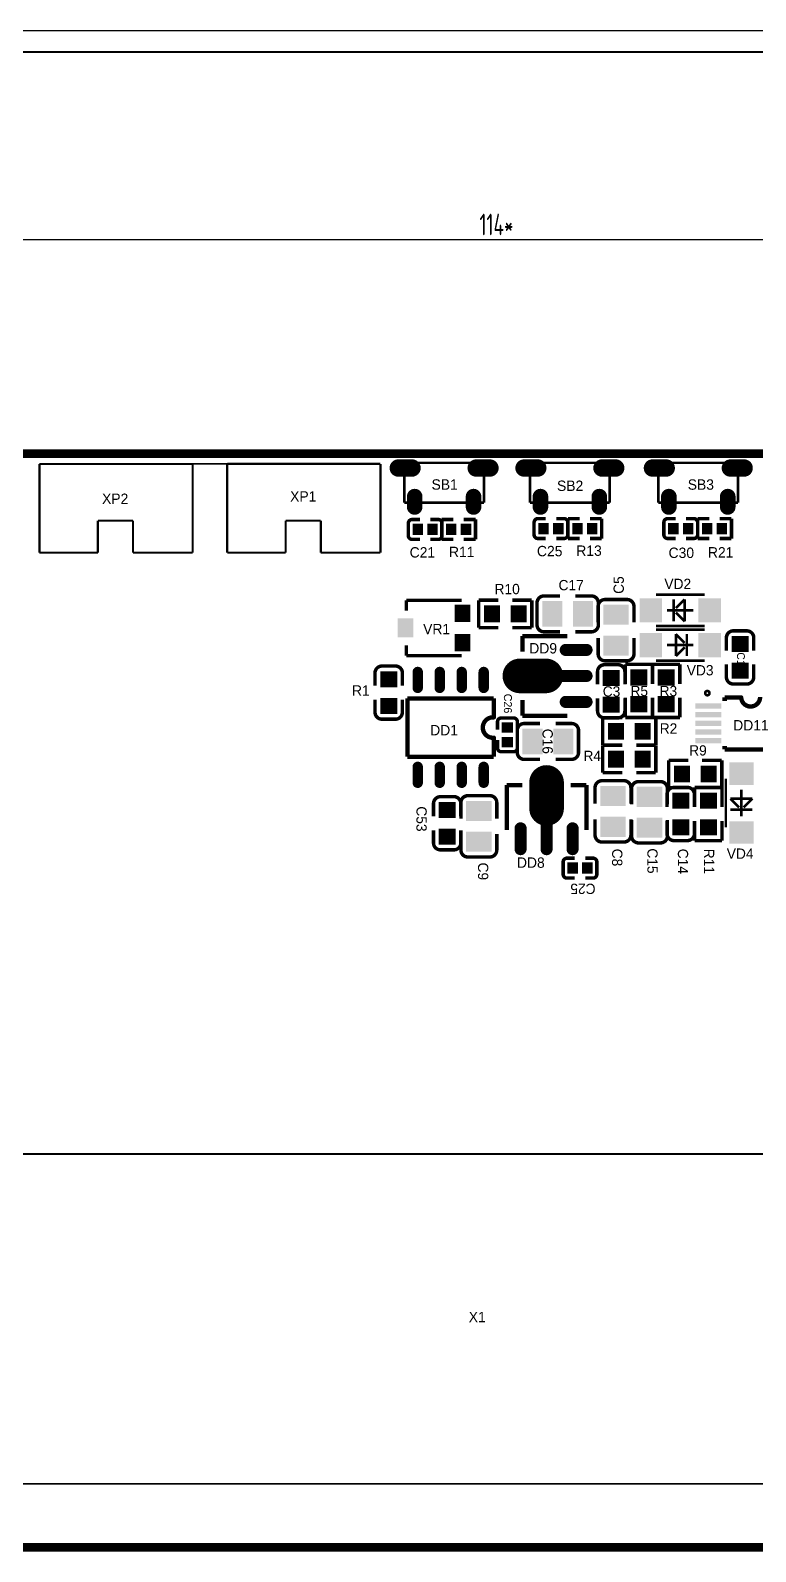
# Model space of a CAD drawing. Extents: x 882 to 2872, y 74 to 1007.
# Drawn here: x 1987.8 to 2155.3, y 316.2 to 667.6 of the extents above; entities that cross this region are included whole.
import ezdxf

# ---------------------------------------------------------------- set-up
doc = ezdxf.new("R2010")
doc.units = 0
doc.header["$MEASUREMENT"] = 0
doc.layers.get('DEFPOINTS').update_dxf_attribs({"linetype": 'CONTINUOUS'})
for name, color, linetype, lineweight in [('BOTTOMOVERLAY', 54, 'CONTINUOUS', 40), ('KeepOutLayer', 6, 'CONTINUOUS', 158), ('Основная', 7, 'CONTINUOUS', 40), ('тонкая', 7, 'CONTINUOUS', 20)]:
    doc.layers.add(name, color=color, linetype=linetype, lineweight=lineweight)
doc.layers.add('BOTTOMPASTE', color=16, linetype='CONTINUOUS')
doc.layers.add('KONTUR', color=7, linetype='CONTINUOUS')
doc.styles.add('ЕСКД', font='eskd15.shx', dxfattribs={"width": 0.8})
doc.dimstyles.new('ЕСКД', dxfattribs={"dimtxt": 3.5, "dimasz": 3, "dimexe": 2, "dimexo": 0, "dimgap": 1, "dimtad": 1, "dimtoh": 1, "dimtxsty": 'ЕСКД', "dimcen": 0, "dimazin": 2, "dimtfac": 1, "dimtmove": 0, "dimatfit": 3, "dimfxl": 1, "dimarcsym": 0})

# ---------------------------------------------------------------- blocks, each defined once
blk = doc.blocks.new('*D150')
at = {"layer": 'DEFPOINTS', "color": 0, "lineweight": 100, "transparency": 16777216}
for p in [(1859.75, 619.23), (1859.75, 564.98), (2315.93, 564.49)]:
    blk.add_point(p, dxfattribs=at)
at = {"layer": 'тонкая', "color": 0, "lineweight": -2, "transparency": 16777216}
for p, q in [((1859.75, 564.98), (1859.75, 621.23)), ((2310.93, 619.23), (1864.75, 619.23)), ((2315.93, 564.49), (2315.93, 621.23))]:
    blk.add_line(p, q, dxfattribs=at)
at = {"layer": 'тонкая', "color": 0, "lineweight": 100, "transparency": 16777216}
for points in [[(1864.75, 620.07), (1864.75, 618.4), (1859.75, 619.23)], [(2310.93, 620.07), (2310.93, 618.4), (2315.93, 619.23)]]:
    blk.add_solid(points, dxfattribs=at)
at = {"layer": 'тонкая', "color": 0, "lineweight": 9, "transparency": 16777216, "insert": (2095.47, 622.73), "char_height": 3.5, "width": 6.1333, "attachment_point": 5, "style": 'ЕСКД'}
blk.add_mtext('{\\H1.42857x;114*}', dxfattribs=at)

msp = doc.modelspace()

# ---------------------------------------------------------------- linework, layer by layer
at = {"layer": 'BOTTOMOVERLAY'}
for points, const_width in [([(1989.88614, 567.43385), (2025.28578, 567.43385)], 0.50799), ([(1989.88614, 546.93406), (1989.88614, 567.43385)], 0.50799), ([(2025.28578, 546.93406), (2025.28578, 567.43385)], 0.50799), ([(2025.28659, 567.43465), (2033.26571, 567.43465)], 0.4), ([(2033.26571, 567.43465), (2068.66536, 567.43465)], 0.50799), ([(2033.26571, 546.93486), (2033.26571, 567.43465)], 0.50799), ([(2068.66536, 546.93486), (2068.66536, 567.43465)], 0.50799), ([(2074.16771, 558.48834), (2074.16768, 567.68828)], 0.60959), ([(2092.56752, 567.68824), (2074.16768, 567.68828)], 0.60959), ([(2092.5675, 558.48834), (2092.56752, 567.68824)], 0.60959), ([(2121.62482, 567.68824), (2103.22498, 567.68828)], 0.60959), ([(2103.22502, 558.48834), (2103.22498, 567.68828)], 0.60959), ([(2121.6248, 558.48834), (2121.62482, 567.68824)], 0.60959), ([(2151.29173, 567.68824), (2132.89189, 567.68828)], 0.60959), ([(2132.89192, 558.48834), (2132.89189, 567.68828)], 0.60959), ([(2151.29171, 558.48834), (2151.29173, 567.68824)], 0.60959), ([(2092.5675, 558.48834), (2074.16771, 558.48834)], 0.60959), ([(2121.6248, 558.48834), (2103.22502, 558.48834)], 0.60959), ([(2151.29171, 558.48834), (2132.89192, 558.48834)], 0.60959), ([(2105.05619, 554.80598), (2106.85618, 554.80598)], 0.79999), ([(2109.25614, 554.80597), (2111.05613, 554.80597)], 0.79999), ([(2111.97933, 550.20601), (2111.97933, 554.80597)], 0.79999), ([(2111.97933, 554.80597), (2114.6793, 554.80597)], 0.79999), ([(2117.07927, 554.80597), (2119.77924, 554.80597)], 0.79999), ([(2119.77924, 550.20601), (2119.77924, 554.80597)], 0.79999), ([(2135.02789, 554.80598), (2136.82788, 554.80598)], 0.79999), ([(2139.22784, 554.80597), (2141.02782, 554.80597)], 0.79999), ([(2141.95103, 550.20601), (2141.95103, 554.80597)], 0.79999), ([(2141.95103, 554.80597), (2144.651, 554.80597)], 0.79999), ([(2147.05097, 554.80597), (2149.75094, 554.80597)], 0.79999), ([(2149.75094, 550.20601), (2149.75094, 554.80597)], 0.79999), ([(2003.386, 554.33398), (2011.48592, 554.33398)], 0.50799), ([(2003.386, 546.93406), (2003.386, 554.33398)], 0.50799), ([(2011.48592, 546.93406), (2011.48592, 554.33398)], 0.50799), ([(2046.76558, 554.33478), (2054.8655, 554.33478)], 0.50799), ([(2046.76558, 546.93486), (2046.76558, 554.33478)], 0.50799), ([(2054.8655, 546.93486), (2054.8655, 554.33478)], 0.50799), ([(2075.0989, 550.88284), (2075.0989, 553.72279)], 0.79999), ([(2075.99888, 554.60278), (2077.79887, 554.60278)], 0.79999), ([(2080.19883, 554.60277), (2081.99881, 554.60277)], 0.79999), ([(2082.82042, 550.00282), (2082.82042, 554.60277)], 0.79999), ([(2082.82042, 554.60277), (2085.52039, 554.60277)], 0.79999), ([(2082.8988, 550.88282), (2082.8988, 553.72277)], 0.79999), ([(2087.92036, 554.60277), (2090.62033, 554.60277)], 0.79999), ([(2090.62033, 550.00282), (2090.62033, 554.60277)], 0.79999), ([(2104.15621, 551.08604), (2104.15621, 553.92599)], 0.79999), ([(2111.95611, 551.08601), (2111.95611, 553.92597)], 0.79999), ([(2134.12791, 551.08603), (2134.12791, 553.92599)], 0.79999), ([(2141.92781, 551.08601), (2141.92781, 553.92598)], 0.79999), ([(2075.99889, 550.00284), (2077.79888, 550.00284)], 0.79999), ([(2080.19884, 550.00283), (2081.99883, 550.00283)], 0.79999), ([(2082.82042, 550.00282), (2085.52039, 550.00282)], 0.79999), ([(2087.92036, 550.00282), (2090.62033, 550.00282)], 0.79999), ([(2105.05619, 550.20603), (2106.85618, 550.20603)], 0.79999), ([(2109.25614, 550.20603), (2111.05613, 550.20603)], 0.79999), ([(2111.97933, 550.20601), (2114.6793, 550.20601)], 0.79999), ([(2117.07927, 550.20601), (2119.77924, 550.20601)], 0.79999), ([(2135.02789, 550.20603), (2136.82788, 550.20603)], 0.79999), ([(2139.22784, 550.20603), (2141.02783, 550.20603)], 0.79999), ([(2141.95103, 550.20601), (2144.651, 550.20601)], 0.79999), ([(2147.05097, 550.20601), (2149.75094, 550.20601)], 0.79999), ([(1989.88614, 546.93406), (2003.386, 546.93406)], 0.50799), ([(2011.48592, 546.93406), (2025.28578, 546.93406)], 0.50799), ([(2033.26571, 546.93486), (2046.76558, 546.93486)], 0.50799), ([(2054.8655, 546.93486), (2068.66536, 546.93486)], 0.50799), ([(2074.63111, 535.94435), (2087.43055, 535.94435)], 0.81279), ([(2074.63111, 533.54458), (2074.63111, 535.94435)], 0.81279), ([(2091.34994, 535.95577), (2095.88989, 535.95577)], 0.79999), ([(2091.34994, 529.63583), (2091.34994, 535.95577)], 0.79999), ([(2099.08986, 535.95577), (2103.62981, 535.95577)], 0.79999), ([(2103.62981, 529.63583), (2103.62981, 535.95577)], 0.79999), ([(2104.837, 530.25583), (2104.837, 535.33577)], 0.79999), ([(2106.43697, 536.93577), (2110.11693, 536.93577)], 0.79999), ([(2113.71692, 536.93577), (2117.39689, 536.93577)], 0.79999), ([(2118.95284, 530.83664), (2118.95284, 534.5166)], 0.79999), ([(2118.99686, 530.25583), (2118.99686, 535.33577)], 0.79999), ([(2120.55284, 536.11657), (2125.63278, 536.11657)], 0.79999), ([(2127.23276, 530.83663), (2127.23276, 534.51659)], 0.79999), ([(2132.32632, 537.20856), (2143.52621, 537.20856)], 0.59999), ([(2136.40228, 531.06862), (2136.40228, 536.14857)], 0.59999), ([(2136.91027, 534.11659), (2138.94225, 536.14857)], 0.59999), ([(2138.94225, 534.62458), (2138.94225, 536.14857)], 0.59999), ([(2138.94225, 531.06862), (2138.94225, 534.62458)], 0.59999), ([(2134.87829, 533.60859), (2140.97423, 533.60859)], 0.59999), ([(2138.94225, 531.06862), (2136.91027, 533.1006)], 0.59999), ([(2091.34994, 529.63583), (2095.88989, 529.63583)], 0.79999), ([(2099.08986, 529.63583), (2103.62981, 529.63583)], 0.79999), ([(2101.46747, 527.67013), (2111.86815, 527.67013)], 1.01599), ([(2101.46747, 524.07048), (2101.46747, 527.67013)], 1.01599), ([(2106.43699, 528.65585), (2110.11695, 528.65585)], 0.79999), ([(2113.71691, 528.65585), (2117.39688, 528.65585)], 0.79999), ([(2118.95284, 523.55668), (2118.95284, 527.23665)], 0.79999), ([(2127.23276, 523.5567), (2127.23276, 527.23667)], 0.79999), ([(2132.32632, 530.00862), (2143.52621, 530.00862)], 0.59999), ([(2132.32632, 529.18224), (2143.52621, 529.18224)], 0.59999), ([(2136.91027, 524.56628), (2136.91027, 528.12225)], 0.59999), ([(2138.94225, 526.09027), (2136.91027, 528.12225)], 0.59999), ([(2139.45025, 523.0423), (2139.45025, 528.12225)], 0.59999), ([(2148.58375, 524.33747), (2148.58375, 527.27744)], 0.79999), ([(2150.18374, 528.87742), (2153.3037, 528.87742)], 0.79999), ([(2154.9037, 524.33747), (2154.9037, 527.27744)], 0.79999), ([(2074.63111, 523.14491), (2074.63111, 525.54468)], 0.81279), ([(2074.63111, 523.14491), (2087.43055, 523.14491)], 0.81279), ([(2134.87829, 525.58227), (2140.97423, 525.58227)], 0.59999), ([(2136.91027, 523.0423), (2138.94225, 525.07428)], 0.59999), ([(2136.91027, 523.0423), (2136.91027, 524.56628)], 0.59999), ([(2069.00615, 520.7495), (2072.12612, 520.7495)], 0.79999), ([(2120.41524, 521.0543), (2123.5352, 521.0543)], 0.79999), ([(2120.55284, 521.95671), (2125.63278, 521.95671)], 0.79999), ([(2125.21598, 516.61596), (2125.21598, 521.15591)], 0.79999), ([(2125.21598, 521.15591), (2131.53593, 521.15591)], 0.79999), ([(2131.51512, 516.61597), (2131.51512, 521.15592)], 0.79999), ([(2131.51512, 521.15592), (2137.83507, 521.15592)], 0.79999), ([(2131.53593, 516.61596), (2131.53593, 521.15591)], 0.79999), ([(2132.32632, 521.9823), (2143.52621, 521.9823)], 0.59999), ([(2137.83507, 516.61597), (2137.83507, 521.15592)], 0.79999), ([(2148.58374, 518.19752), (2148.58374, 521.13749)], 0.79999), ([(2154.9037, 518.19753), (2154.9037, 521.1375)], 0.79999), ([(2067.40616, 516.20955), (2067.40616, 519.14952)], 0.79999), ([(2073.72611, 516.20955), (2073.72611, 519.14952)], 0.79999), ([(2118.81525, 516.51435), (2118.81525, 519.45432)], 0.79999), ([(2125.13519, 516.51435), (2125.13519, 519.45432)], 0.79999), ([(2150.18374, 516.59755), (2153.3037, 516.59755)], 0.79999), ([(2067.40615, 510.0696), (2067.40615, 513.00957)], 0.79999), ([(2073.72611, 510.06961), (2073.72611, 513.00958)], 0.79999), ([(2074.89171, 499.78334), (2074.89171, 513.26817)], 1.01599), ([(2074.89171, 513.26817), (2094.85144, 513.26817)], 1.01599), ([(2094.85144, 508.90328), (2094.85144, 513.26817)], 1.01599), ([(2101.46747, 509.27056), (2101.46747, 512.87021)], 1.01599), ([(2118.81524, 510.3744), (2118.81524, 513.31437)], 0.79999), ([(2125.13519, 510.37441), (2125.13519, 513.31438)], 0.79999), ([(2125.21598, 508.87604), (2125.21598, 513.41599)], 0.79999), ([(2131.51512, 508.87605), (2131.51512, 513.416)], 0.79999), ([(2131.53593, 508.87604), (2131.53593, 513.41599)], 0.79999), ([(2137.83507, 508.87605), (2137.83507, 513.416)], 0.79999), ([(2148.18217, 512.69891), (2148.18217, 513.49199)], 1.01599), ([(2148.18217, 513.49199), (2151.99772, 513.49199)], 1.01599), ([(2101.46747, 509.27056), (2111.86815, 509.27056)], 1.01599), ([(2069.00615, 508.46963), (2072.12612, 508.46963)], 0.79999), ([(2095.69789, 506.05606), (2095.69789, 507.85604)], 0.79999), ([(2096.5779, 508.75603), (2099.41785, 508.75603)], 0.79999), ([(2100.26504, 500.79212), (2100.26504, 505.87207)], 0.79999), ([(2100.29784, 506.05606), (2100.29784, 507.85605)], 0.79999), ([(2101.86501, 507.47207), (2105.54498, 507.47207)], 0.79999), ([(2109.14497, 507.47207), (2112.82493, 507.47207)], 0.79999), ([(2114.4249, 500.79212), (2114.4249, 505.87207)], 0.79999), ([(2120.00085, 508.82884), (2124.5408, 508.82884)], 0.79999), ([(2120.00085, 502.5089), (2120.00085, 508.82884)], 0.79999), ([(2120.41524, 508.77443), (2123.5352, 508.77443)], 0.79999), ([(2125.21598, 508.87604), (2131.53593, 508.87604)], 0.79999), ([(2127.74077, 508.82884), (2132.28072, 508.82884)], 0.79999), ([(2131.51512, 508.87605), (2137.83507, 508.87605)], 0.79999), ([(2132.28072, 502.5089), (2132.28072, 508.82884)], 0.79999), ([(2094.85144, 499.78334), (2094.85144, 504.18329)], 1.01599), ([(2095.69788, 501.85611), (2095.69788, 503.6561)], 0.79999), ([(2100.29783, 501.85611), (2100.29783, 503.6561)], 0.79999), ([(2120.00085, 502.5089), (2124.5408, 502.5089)], 0.79999), ([(2120.00085, 502.42811), (2124.5408, 502.42811)], 0.79999), ([(2120.00085, 496.10816), (2120.00085, 502.42811)], 0.79999), ([(2127.74077, 502.5089), (2132.28072, 502.5089)], 0.79999), ([(2127.74077, 502.42811), (2132.28072, 502.42811)], 0.79999), ([(2132.28072, 496.10816), (2132.28072, 502.42811)], 0.79999), ([(2148.18217, 501.49773), (2148.18217, 502.29639)], 1.01599), ([(2074.89171, 499.78334), (2094.85144, 499.78334)], 1.01599), ([(2096.57787, 500.95613), (2099.41783, 500.95613)], 0.79999), ([(2101.86503, 499.19214), (2105.545, 499.19214)], 0.79999), ([(2109.14496, 499.19214), (2112.82492, 499.19214)], 0.79999), ([(2135.2407, 492.6538), (2135.2407, 498.97374)], 0.79999), ([(2135.2407, 498.97374), (2139.78065, 498.97374)], 0.79999), ([(2142.98062, 498.97374), (2147.52057, 498.97374)], 0.79999), ([(2147.52057, 492.6538), (2147.52057, 498.97374)], 0.79999), ([(2148.18217, 501.49773), (2160.18203, 501.49773)], 1.01599), ([(2120.00085, 496.10816), (2124.5408, 496.10816)], 0.79999), ([(2127.74077, 496.10816), (2132.28072, 496.10816)], 0.79999), ([(2097.84038, 482.85787), (2097.84038, 493.25856)], 1.01599), ([(2097.84038, 493.25856), (2101.44003, 493.25856)], 1.01599), ([(2112.64031, 493.25856), (2116.23996, 493.25856)], 1.01599), ([(2116.23996, 482.85787), (2116.23996, 493.25856)], 1.01599), ([(2118.24164, 488.97785), (2118.24164, 492.65782)], 0.79999), ([(2119.84164, 494.25779), (2124.92159, 494.25779)], 0.79999), ([(2126.52157, 488.97785), (2126.52157, 492.65781)], 0.79999), ([(2126.67438, 488.77463), (2126.67438, 492.45459)], 0.79999), ([(2128.27436, 494.05458), (2133.35431, 494.05458)], 0.79999), ([(2134.95431, 488.77465), (2134.95431, 492.45461)], 0.79999), ([(2135.2407, 492.6538), (2139.78065, 492.6538)], 0.79999), ([(2136.46788, 492.70819), (2139.58784, 492.70819)], 0.79999), ([(2141.26862, 488.16824), (2141.26862, 492.70819)], 0.79999), ([(2141.26862, 492.70819), (2147.58857, 492.70819)], 0.79999), ([(2142.98062, 492.6538), (2147.52057, 492.6538)], 0.79999), ([(2147.58857, 488.16824), (2147.58857, 492.70819)], 0.79999), ([(2148.44855, 483.50829), (2148.44855, 494.70818)], 0.59999), ([(2152.04852, 486.06027), (2152.04852, 492.15621)], 0.59999), ([(2080.91883, 486.03466), (2080.91883, 488.97462)], 0.79999), ([(2082.51882, 490.57461), (2085.63878, 490.57461)], 0.79999), ([(2087.23877, 486.03466), (2087.23877, 488.97462)], 0.79999), ([(2087.25397, 485.52346), (2087.25397, 489.20342)], 0.79999), ([(2088.85395, 490.80342), (2093.9339, 490.80342)], 0.79999), ([(2095.5339, 485.52348), (2095.5339, 489.20344)], 0.79999), ([(2134.86789, 488.16823), (2134.86789, 491.1082)], 0.79999), ([(2141.18783, 488.16823), (2141.18783, 491.1082)], 0.79999), ([(2151.54053, 488.09225), (2149.50855, 490.12423)], 0.59999), ([(2149.50855, 490.12423), (2151.03253, 490.12423)], 0.59999), ([(2151.03253, 490.12423), (2154.5885, 490.12423)], 0.59999), ([(2152.55652, 488.09225), (2154.5885, 490.12423)], 0.59999), ([(2118.24164, 481.6979), (2118.24164, 485.37787)], 0.79999), ([(2126.52157, 481.69792), (2126.52157, 485.37789)], 0.79999), ([(2126.67438, 481.49471), (2126.67438, 485.17467)], 0.79999), ([(2134.86788, 482.02828), (2134.86788, 484.96825)], 0.79999), ([(2134.95431, 481.49469), (2134.95431, 485.17466)], 0.79999), ([(2141.18783, 482.02829), (2141.18783, 484.96826)], 0.79999), ([(2141.26862, 480.42832), (2141.26862, 484.96827)], 0.79999), ([(2147.58857, 480.42832), (2147.58857, 484.96827)], 0.79999), ([(2149.50855, 487.58425), (2154.5885, 487.58425)], 0.59999), ([(2080.91882, 479.8947), (2080.91882, 482.83467)], 0.79999), ([(2087.23877, 479.89471), (2087.23877, 482.83468)], 0.79999), ([(2087.25397, 478.24354), (2087.25397, 481.9235)], 0.79999), ([(2095.5339, 478.24353), (2095.5339, 481.92349)], 0.79999), ([(2082.51882, 478.29473), (2085.63878, 478.29473)], 0.79999), ([(2119.84164, 480.09793), (2124.92159, 480.09793)], 0.79999), ([(2128.27436, 479.89472), (2133.35431, 479.89472)], 0.79999), ([(2136.46788, 480.42831), (2139.58784, 480.42831)], 0.79999), ([(2141.26862, 480.42832), (2147.58857, 480.42832)], 0.79999), ([(2088.85395, 476.64355), (2093.9339, 476.64355)], 0.79999), ([(2110.86174, 472.65162), (2110.86174, 475.49158)], 0.79999), ([(2111.76172, 476.37156), (2113.56171, 476.37156)], 0.79999), ([(2115.96167, 476.37156), (2117.76166, 476.37156)], 0.79999), ([(2118.66164, 472.6516), (2118.66164, 475.49155)], 0.79999), ([(2111.76173, 471.77162), (2113.56172, 471.77162)], 0.79999), ([(2115.96168, 471.77161), (2117.76167, 471.77161)], 0.79999), ([(1940.23052, 408.03225), (2227.44697, 408.03225)], 0.4), ([(1956.27327, 408.03225), (2227.75287, 408.03225)], 0.4), ([(1940.42984, 331.83301), (2227.44697, 331.83301)], 0.4), ([(1956.27327, 331.83301), (2227.55456, 331.83301)], 0.4)]:
    msp.add_lwpolyline(points, dxfattribs=dict(at, const_width=const_width))
for points, const_width in [([(2105.0362, 554.80599, 0.414214), (2104.15621, 553.926)], 0.79999), ([(2111.95613, 553.92597, 0.414214), (2111.07614, 554.80596)], 0.79999), ([(2135.0079, 554.80598, 0.414214), (2134.12791, 553.92599)], 0.79999), ([(2141.92783, 553.92598, 0.414214), (2141.04784, 554.80597)], 0.79999), ([(2075.97889, 554.60279, 0.414214), (2075.0989, 553.7228)], 0.79999), ([(2082.89882, 553.72277, 0.414214), (2082.01883, 554.60276)], 0.79999), ([(2075.0989, 550.88283, 0.414214), (2075.97889, 550.00284)], 0.79999), ([(2082.01883, 550.00283, 0.414214), (2082.89882, 550.88282)], 0.79999), ([(2104.15621, 551.08603, 0.414214), (2105.0362, 550.20603)], 0.79999), ([(2111.07614, 550.20603, 0.414214), (2111.95613, 551.08601)], 0.79999), ([(2134.12791, 551.08603, 0.414214), (2135.0079, 550.20603)], 0.79999), ([(2141.04784, 550.20603, 0.414214), (2141.92783, 551.08601)], 0.79999), ([(2106.43697, 536.93577, 0.414214), (2104.83698, 535.33579)], 0.79999), ([(2118.99687, 535.33579, 0.414213), (2117.39689, 536.93577)], 0.79999), ([(2120.55282, 536.11658, 0.414213), (2118.95284, 534.5166)], 0.79999), ([(2127.23276, 534.51659, 0.414214), (2125.63278, 536.11657)], 0.79999), ([(2104.837, 530.25581, 0.414213), (2106.43699, 528.65583)], 0.79999), ([(2117.39688, 528.65585, 0.414214), (2118.99686, 530.25583)], 0.79999), ([(2150.18374, 528.87742, 0.414213), (2148.58375, 527.27744)], 0.79999), ([(2154.9037, 527.27744, 0.414213), (2153.30372, 528.87742)], 0.79999), ([(2118.95284, 523.55668, 0.414214), (2120.55282, 521.9567)], 0.79999), ([(2125.6328, 521.95671, 0.414213), (2127.23278, 523.5567)], 0.79999), ([(2069.00615, 520.7495, 0.414213), (2067.40616, 519.14952)], 0.79999), ([(2073.72612, 519.14952, 0.414213), (2072.12613, 520.7495)], 0.79999), ([(2120.41524, 521.0543, 0.414213), (2118.81525, 519.45432)], 0.79999), ([(2125.1352, 519.45432, 0.414213), (2123.53521, 521.0543)], 0.79999), ([(2148.58374, 518.19752, 0.414213), (2150.18373, 516.59754)], 0.79999), ([(2153.3037, 516.59755, 0.414213), (2154.9037, 518.19753)], 0.79999), ([(2144.68209, 514.5029, 196.823382), (2144.68209, 514.49274)], 0.60004), ([(2151.99772, 513.49199, 0.980461), (2156.36648, 513.59359)], 1.01599), ([(2067.40615, 510.0696, 0.414213), (2069.00614, 508.46962)], 0.79999), ([(2072.12612, 508.46963, 0.414213), (2073.72611, 510.06961)], 0.79999), ([(2118.81524, 510.3744, 0.414213), (2120.41523, 508.77442)], 0.79999), ([(2123.5352, 508.77443, 0.414213), (2125.13519, 510.37441)], 0.79999), ([(2094.85143, 508.90328, 1.078579), (2094.85143, 504.18329)], 1.01599), ([(2096.57788, 508.75603, 0.414214), (2095.69789, 507.87604)], 0.79999), ([(2100.29785, 507.87604, 0.414214), (2099.41786, 508.75603)], 0.79999), ([(2101.86501, 507.47207, 0.414214), (2100.26503, 505.87209)], 0.79999), ([(2114.42491, 505.87208, 0.414213), (2112.82493, 507.47207)], 0.79999), ([(2095.69788, 501.8361, 0.414214), (2096.57787, 500.95611)], 0.79999), ([(2099.41783, 500.95611, 0.414214), (2100.29782, 501.8361)], 0.79999), ([(2100.26504, 500.79211, 0.414213), (2101.86503, 499.19213)], 0.79999), ([(2112.82492, 499.19214, 0.414214), (2114.4249, 500.79212)], 0.79999), ([(2119.84163, 494.2578, 0.414213), (2118.24164, 492.65782)], 0.79999), ([(2126.52157, 492.65781, 0.414214), (2124.92159, 494.25779)], 0.79999), ([(2128.27435, 494.05458, 0.414213), (2126.67437, 492.45459)], 0.79999), ([(2134.95431, 492.45461, 0.414214), (2133.35433, 494.0546)], 0.79999), ([(2136.46788, 492.70819, 0.414213), (2134.86789, 491.1082)], 0.79999), ([(2141.18784, 491.1082, 0.414213), (2139.58785, 492.70819)], 0.79999), ([(2082.51882, 490.57461, 0.414213), (2080.91883, 488.97462)], 0.79999), ([(2087.23878, 488.97462, 0.414213), (2085.63879, 490.57461)], 0.79999), ([(2088.85394, 490.80342, 0.414213), (2087.25396, 489.20342)], 0.79999), ([(2095.5339, 489.20344, 0.414214), (2093.93392, 490.80343)], 0.79999), ([(2118.24164, 481.6979, 0.414214), (2119.84162, 480.09792)], 0.79999), ([(2124.9216, 480.09793, 0.414213), (2126.52158, 481.69792)], 0.79999), ([(2126.67438, 481.49471, 0.414214), (2128.27436, 479.89472)], 0.79999), ([(2133.35432, 479.89471, 0.414213), (2134.95431, 481.49469)], 0.79999), ([(2134.86788, 482.02828, 0.414213), (2136.46787, 480.4283)], 0.79999), ([(2139.58784, 480.42831, 0.414213), (2141.18783, 482.02829)], 0.79999), ([(2080.91882, 479.8947, 0.414213), (2082.51881, 478.29472)], 0.79999), ([(2085.63878, 478.29473, 0.414213), (2087.23877, 479.89471)], 0.79999), ([(2087.25397, 478.24354, 0.414214), (2088.85395, 476.64355)], 0.79999), ([(2093.93391, 476.64355, 0.414213), (2095.5339, 478.24353)], 0.79999), ([(2111.74172, 476.37156, 0.414214), (2110.86172, 475.49158)], 0.79999), ([(2118.66164, 475.49157, 0.414214), (2117.78165, 476.37156)], 0.79999), ([(2110.86172, 472.65162, 0.414214), (2111.74172, 471.77163)], 0.79999), ([(2117.78165, 471.7716, 0.414214), (2118.66164, 472.65159)], 0.79999)]:
    msp.add_lwpolyline(points, format="xyb", dxfattribs=dict(at, const_width=const_width))
for points, const_width in [([(2105.0362, 554.60599, -1), (2105.0362, 555.00599, -1)], 0.4), ([(2111.07614, 554.60596, -1), (2111.07614, 555.00596, -1)], 0.4), ([(2135.0079, 554.60598, -1), (2135.0079, 555.00598, -1)], 0.4), ([(2141.04784, 554.60597, -1), (2141.04784, 555.00597, -1)], 0.4), ([(2075.0989, 553.5228, -1), (2075.0989, 553.9228, -1)], 0.4), ([(2075.97889, 554.4028, -1), (2075.97889, 554.80279, -1)], 0.4), ([(2082.01883, 554.40276, -1), (2082.01883, 554.80276, -1)], 0.4), ([(2082.89882, 553.52278, -1), (2082.89882, 553.92277, -1)], 0.4), ([(2104.15621, 553.726, -1), (2104.15621, 554.126, -1)], 0.4), ([(2111.95613, 553.72597, -1), (2111.95613, 554.12597, -1)], 0.4), ([(2134.12791, 553.72599, -1), (2134.12791, 554.12599, -1)], 0.4), ([(2141.92783, 553.72598, -1), (2141.92783, 554.12598, -1)], 0.4), ([(2075.0989, 550.68283, -1), (2075.0989, 551.08283, -1)], 0.4), ([(2075.97889, 549.80284, -1), (2075.97889, 550.20283, -1)], 0.4), ([(2082.01883, 549.80283, -1), (2082.01883, 550.20283, -1)], 0.4), ([(2082.89882, 550.68282, -1), (2082.89882, 551.08281, -1)], 0.4), ([(2104.15621, 550.88603, -1), (2104.15621, 551.28602, -1)], 0.4), ([(2105.0362, 550.00604, -1), (2105.0362, 550.40603, -1)], 0.4), ([(2111.07614, 550.00603, -1), (2111.07614, 550.40602, -1)], 0.4), ([(2111.95613, 550.88602, -1), (2111.95613, 551.28601, -1)], 0.4), ([(2134.12791, 550.88603, -1), (2134.12791, 551.28602, -1)], 0.4), ([(2135.0079, 550.00604, -1), (2135.0079, 550.40603, -1)], 0.4), ([(2141.04784, 550.00603, -1), (2141.04784, 550.40602, -1)], 0.4), ([(2141.92783, 550.88602, -1), (2141.92783, 551.28601, -1)], 0.4), ([(2104.83698, 535.1358, -1), (2104.83698, 535.53579, -1)], 0.4), ([(2106.43697, 536.73578, -1), (2106.43697, 537.13577, -1)], 0.4), ([(2117.39689, 536.73578, -1), (2117.39689, 537.13577, -1)], 0.4), ([(2118.95284, 534.3166, -1), (2118.95284, 534.7166, -1)], 0.4), ([(2118.99687, 535.13579, -1), (2118.99687, 535.53578, -1)], 0.4), ([(2120.55282, 535.91658, -1), (2120.55282, 536.31658, -1)], 0.4), ([(2125.63278, 535.91658, -1), (2125.63278, 536.31657, -1)], 0.4), ([(2127.23276, 534.31659, -1), (2127.23276, 534.71659, -1)], 0.4), ([(2104.837, 530.05582, -1), (2104.837, 530.45581, -1)], 0.4), ([(2118.99686, 530.05583, -1), (2118.99686, 530.45582, -1)], 0.4), ([(2106.43699, 528.45584, -1), (2106.43699, 528.85583, -1)], 0.4), ([(2117.39688, 528.45585, -1), (2117.39688, 528.85584, -1)], 0.4), ([(2148.58375, 527.07745, -1), (2148.58375, 527.47744, -1)], 0.4), ([(2150.18374, 528.67743, -1), (2150.18374, 529.07742, -1)], 0.4), ([(2153.30372, 528.67743, -1), (2153.30372, 529.07742, -1)], 0.4), ([(2154.9037, 527.07745, -1), (2154.9037, 527.47744, -1)], 0.4), ([(2118.95284, 523.35669, -1), (2118.95284, 523.75668, -1)], 0.4), ([(2127.23278, 523.35671, -1), (2127.23278, 523.7567, -1)], 0.4), ([(2069.00615, 520.54951, -1), (2069.00615, 520.9495, -1)], 0.4), ([(2072.12613, 520.54951, -1), (2072.12613, 520.9495, -1)], 0.4), ([(2120.41524, 520.8543, -1), (2120.41524, 521.2543, -1)], 0.4), ([(2120.55282, 521.75671, -1), (2120.55282, 522.1567, -1)], 0.4), ([(2123.53521, 520.8543, -1), (2123.53521, 521.2543, -1)], 0.4), ([(2125.6328, 521.75671, -1), (2125.6328, 522.15671, -1)], 0.4), ([(2067.40616, 518.94953, -1), (2067.40616, 519.34952, -1)], 0.4), ([(2073.72612, 518.94953, -1), (2073.72612, 519.34952, -1)], 0.4), ([(2118.81525, 519.25432, -1), (2118.81525, 519.65432, -1)], 0.4), ([(2125.1352, 519.25432, -1), (2125.1352, 519.65432, -1)], 0.4), ([(2148.58374, 517.99752, -1), (2148.58374, 518.39752, -1)], 0.4), ([(2150.18373, 516.39754, -1), (2150.18373, 516.79754, -1)], 0.4), ([(2153.3037, 516.39755, -1), (2153.3037, 516.79755, -1)], 0.4), ([(2154.9037, 517.99753, -1), (2154.9037, 518.39753, -1)], 0.4), ([(2144.68209, 514.35289, -1), (2144.68209, 514.65291, -1)], 0.30002), ([(2144.68209, 514.34273, -1), (2144.68209, 514.64275, -1)], 0.30002), ([(2151.99772, 513.238, -1), (2151.99772, 513.74599, -1)], 0.50799), ([(2067.40615, 509.8696, -1), (2067.40615, 510.2696, -1)], 0.4), ([(2073.72611, 509.86961, -1), (2073.72611, 510.26961, -1)], 0.4), ([(2118.81524, 510.1744, -1), (2118.81524, 510.57439, -1)], 0.4), ([(2125.13519, 510.17441, -1), (2125.13519, 510.57441, -1)], 0.4), ([(2069.00614, 508.26962, -1), (2069.00614, 508.66962, -1)], 0.4), ([(2072.12612, 508.26963, -1), (2072.12612, 508.66963, -1)], 0.4), ([(2094.85143, 508.64928, -1), (2094.85143, 509.15727, -1)], 0.50799), ([(2095.69789, 507.67604, -1), (2095.69789, 508.07604, -1)], 0.4), ([(2096.57788, 508.55603, -1), (2096.57788, 508.95603, -1)], 0.4), ([(2099.41786, 508.55603, -1), (2099.41786, 508.95603, -1)], 0.4), ([(2100.26503, 505.67209, -1), (2100.26503, 506.07209, -1)], 0.4), ([(2100.29785, 507.67604, -1), (2100.29785, 508.07604, -1)], 0.4), ([(2101.86501, 507.27207, -1), (2101.86501, 507.67207, -1)], 0.4), ([(2112.82493, 507.27207, -1), (2112.82493, 507.67207, -1)], 0.4), ([(2114.42491, 505.67208, -1), (2114.42491, 506.07208, -1)], 0.4), ([(2120.41523, 508.57442, -1), (2120.41523, 508.97441, -1)], 0.4), ([(2123.5352, 508.57443, -1), (2123.5352, 508.97443, -1)], 0.4), ([(2094.85143, 503.92929, -1), (2094.85143, 504.43729, -1)], 0.50799), ([(2095.69788, 501.6361, -1), (2095.69788, 502.0361, -1)], 0.4), ([(2096.57787, 500.75611, -1), (2096.57787, 501.15611, -1)], 0.4), ([(2099.41783, 500.75611, -1), (2099.41783, 501.15611, -1)], 0.4), ([(2100.26504, 500.59211, -1), (2100.26504, 500.99211, -1)], 0.4), ([(2100.29782, 501.6361, -1), (2100.29782, 502.0361, -1)], 0.4), ([(2101.86503, 498.99213, -1), (2101.86503, 499.39213, -1)], 0.4), ([(2112.82492, 498.99214, -1), (2112.82492, 499.39214, -1)], 0.4), ([(2114.4249, 500.59212, -1), (2114.4249, 500.99212, -1)], 0.4), ([(2118.24164, 492.45782, -1), (2118.24164, 492.85782, -1)], 0.4), ([(2119.84163, 494.0578, -1), (2119.84163, 494.4578, -1)], 0.4), ([(2124.92159, 494.0578, -1), (2124.92159, 494.45779, -1)], 0.4), ([(2126.52157, 492.45781, -1), (2126.52157, 492.85781, -1)], 0.4), ([(2126.67437, 492.25459, -1), (2126.67437, 492.65459, -1)], 0.4), ([(2128.27435, 493.85459, -1), (2128.27435, 494.25458, -1)], 0.4), ([(2133.35433, 493.8546, -1), (2133.35433, 494.25459, -1)], 0.4), ([(2134.95431, 492.25461, -1), (2134.95431, 492.65461, -1)], 0.4), ([(2136.46788, 492.50819, -1), (2136.46788, 492.90818, -1)], 0.4), ([(2139.58785, 492.50819, -1), (2139.58785, 492.90818, -1)], 0.4), ([(2080.91883, 488.77463, -1), (2080.91883, 489.17462, -1)], 0.4), ([(2082.51882, 490.37461, -1), (2082.51882, 490.7746, -1)], 0.4), ([(2085.63879, 490.37461, -1), (2085.63879, 490.7746, -1)], 0.4), ([(2087.23878, 488.77463, -1), (2087.23878, 489.17462, -1)], 0.4), ([(2087.25396, 489.00343, -1), (2087.25396, 489.40342, -1)], 0.4), ([(2088.85394, 490.60342, -1), (2088.85394, 491.00341, -1)], 0.4), ([(2093.93392, 490.60343, -1), (2093.93392, 491.00342, -1)], 0.4), ([(2095.5339, 489.00345, -1), (2095.5339, 489.40344, -1)], 0.4), ([(2134.86789, 490.90821, -1), (2134.86789, 491.3082, -1)], 0.4), ([(2141.18784, 490.90821, -1), (2141.18784, 491.3082, -1)], 0.4), ([(2118.24164, 481.49791, -1), (2118.24164, 481.8979, -1)], 0.4), ([(2126.52158, 481.49793, -1), (2126.52158, 481.89792, -1)], 0.4), ([(2126.67438, 481.29471, -1), (2126.67438, 481.6947, -1)], 0.4), ([(2134.86788, 481.82828, -1), (2134.86788, 482.22828, -1)], 0.4), ([(2134.95431, 481.2947, -1), (2134.95431, 481.69469, -1)], 0.4), ([(2141.18783, 481.82829, -1), (2141.18783, 482.22829, -1)], 0.4), ([(2080.91882, 479.6947, -1), (2080.91882, 480.0947, -1)], 0.4), ([(2082.51881, 478.09472, -1), (2082.51881, 478.49472, -1)], 0.4), ([(2085.63878, 478.09474, -1), (2085.63878, 478.49473, -1)], 0.4), ([(2087.23877, 479.69472, -1), (2087.23877, 480.09471, -1)], 0.4), ([(2087.25397, 478.04354, -1), (2087.25397, 478.44354, -1)], 0.4), ([(2095.5339, 478.04353, -1), (2095.5339, 478.44352, -1)], 0.4), ([(2119.84162, 479.89793, -1), (2119.84162, 480.29792, -1)], 0.4), ([(2124.9216, 479.89793, -1), (2124.9216, 480.29793, -1)], 0.4), ([(2128.27436, 479.69473, -1), (2128.27436, 480.09472, -1)], 0.4), ([(2133.35432, 479.69472, -1), (2133.35432, 480.09471, -1)], 0.4), ([(2136.46787, 480.2283, -1), (2136.46787, 480.6283, -1)], 0.4), ([(2139.58784, 480.22831, -1), (2139.58784, 480.62831, -1)], 0.4), ([(2088.85395, 476.44356, -1), (2088.85395, 476.84355, -1)], 0.4), ([(2093.93391, 476.44355, -1), (2093.93391, 476.84354, -1)], 0.4), ([(2110.86172, 475.29158, -1), (2110.86172, 475.69157, -1)], 0.4), ([(2111.74172, 476.17157, -1), (2111.74172, 476.57156, -1)], 0.4), ([(2117.78165, 476.17156, -1), (2117.78165, 476.57155, -1)], 0.4), ([(2118.66164, 475.29157, -1), (2118.66164, 475.69156, -1)], 0.4), ([(2110.86172, 472.45162, -1), (2110.86172, 472.85162, -1)], 0.4), ([(2111.74172, 471.57163, -1), (2111.74172, 471.97163, -1)], 0.4), ([(2117.78165, 471.5716, -1), (2117.78165, 471.9716, -1)], 0.4), ([(2118.66164, 472.45159, -1), (2118.66164, 472.85159, -1)], 0.4)]:
    msp.add_lwpolyline(points, format="xyb", close=True, dxfattribs=dict(at, const_width=const_width))
at = {"layer": 'BOTTOMPASTE'}
for points, const_width in [([(2072.76767, 566.48822), (2075.96763, 566.48822)], 3.99996), ([(2090.76757, 566.48824), (2093.96753, 566.48824)], 3.99996), ([(2101.82497, 566.48822), (2105.02493, 566.48822)], 3.99996), ([(2119.82488, 566.48824), (2123.02484, 566.48824)], 3.99996), ([(2131.49188, 566.48822), (2134.69184, 566.48822)], 3.99996), ([(2149.49178, 566.48824), (2152.69174, 566.48824)], 3.99996), ([(2076.56768, 557.48832), (2076.56768, 559.88829)], 3.59997), ([(2090.16751, 557.48835), (2090.16751, 559.88832)], 3.59997), ([(2105.62499, 557.48832), (2105.62499, 559.88829)], 3.59997), ([(2119.22482, 557.48835), (2119.22482, 559.88832)], 3.59997), ([(2135.29189, 557.48832), (2135.29189, 559.88829)], 3.59997), ([(2148.89172, 557.48835), (2148.89172, 559.88832)], 3.59997), ([(2111.46765, 524.47484), (2116.26759, 524.47484)], 2.79997), ([(2077.27167, 515.70725), (2077.27167, 519.37905)], 2.39997), ([(2082.35162, 515.70725), (2082.35162, 519.37905)], 2.39997), ([(2087.43157, 515.70725), (2087.43157, 519.37905)], 2.39997), ([(2092.51152, 515.70725), (2092.51152, 519.37905)], 2.39997), ([(2100.87032, 518.47034), (2106.87024, 518.47034)], 7.9999), ([(2110.67142, 518.47034), (2116.27135, 518.47034)], 2.79997), ([(2111.46765, 512.46584), (2116.26759, 512.46584)], 2.79997), ([(2077.27167, 493.78752), (2077.27167, 497.45923)], 2.39997), ([(2082.35162, 493.78752), (2082.35162, 497.45923)], 2.39997), ([(2087.43157, 493.78752), (2087.43157, 497.45923)], 2.39997), ([(2092.51152, 493.78752), (2092.51152, 497.45923)], 2.39997), ([(2107.04017, 493.8557), (2107.04017, 487.85577)], 7.9999), ([(2107.04017, 484.0546), (2107.04017, 478.45467)], 2.79997), ([(2101.03567, 483.25837), (2101.03567, 478.45843)], 2.79997), ([(2113.04467, 483.25837), (2113.04467, 478.45843)], 2.79997)]:
    msp.add_lwpolyline(points, dxfattribs=dict(at, const_width=const_width))
for points, const_width in [([(2072.76767, 565.48823, -1), (2072.76767, 567.48821, -1)], 1.99998), ([(2075.96763, 565.48823, -1), (2075.96763, 567.48821, -1)], 1.99998), ([(2090.76757, 565.48825, -1), (2090.76757, 567.48823, -1)], 1.99998), ([(2093.96753, 565.48825, -1), (2093.96753, 567.48823, -1)], 1.99998), ([(2101.82497, 565.48823, -1), (2101.82497, 567.48821, -1)], 1.99998), ([(2105.02493, 565.48823, -1), (2105.02493, 567.48821, -1)], 1.99998), ([(2119.82488, 565.48825, -1), (2119.82488, 567.48823, -1)], 1.99998), ([(2123.02484, 565.48825, -1), (2123.02484, 567.48823, -1)], 1.99998), ([(2131.49188, 565.48823, -1), (2131.49188, 567.48821, -1)], 1.99998), ([(2134.69184, 565.48823, -1), (2134.69184, 567.48821, -1)], 1.99998), ([(2149.49178, 565.48825, -1), (2149.49178, 567.48823, -1)], 1.99998), ([(2152.69174, 565.48825, -1), (2152.69174, 567.48823, -1)], 1.99998), ([(2076.56768, 558.98829, -1), (2076.56768, 560.78828, -1)], 1.79998), ([(2076.56768, 556.58832, -1), (2076.56768, 558.38831, -1)], 1.79998), ([(2090.16751, 558.98832, -1), (2090.16751, 560.78831, -1)], 1.79998), ([(2090.16751, 556.58835, -1), (2090.16751, 558.38834, -1)], 1.79998), ([(2105.62499, 558.98829, -1), (2105.62499, 560.78828, -1)], 1.79998), ([(2105.62499, 556.58832, -1), (2105.62499, 558.38831, -1)], 1.79998), ([(2119.22482, 558.98832, -1), (2119.22482, 560.78831, -1)], 1.79998), ([(2119.22482, 556.58835, -1), (2119.22482, 558.38834, -1)], 1.79998), ([(2135.29189, 558.98829, -1), (2135.29189, 560.78828, -1)], 1.79998), ([(2135.29189, 556.58832, -1), (2135.29189, 558.38831, -1)], 1.79998), ([(2148.89172, 558.98832, -1), (2148.89172, 560.78831, -1)], 1.79998), ([(2148.89172, 556.58835, -1), (2148.89172, 558.38834, -1)], 1.79998), ([(2111.46765, 523.77486, -1), (2111.46765, 525.17483, -1)], 1.39998), ([(2116.26759, 523.77486, -1), (2116.26759, 525.17483, -1)], 1.39998), ([(2077.27167, 518.77906, -1), (2077.27167, 519.97905, -1)], 1.19998), ([(2082.35162, 518.77906, -1), (2082.35162, 519.97905, -1)], 1.19998), ([(2087.43157, 518.77906, -1), (2087.43157, 519.97905, -1)], 1.19998), ([(2092.51152, 518.77906, -1), (2092.51152, 519.97905, -1)], 1.19998), ([(2100.87032, 516.47037, -1), (2100.87032, 520.47032, -1)], 3.99995), ([(2106.87024, 516.47037, -1), (2106.87024, 520.47032, -1)], 3.99995), ([(2077.27167, 515.10725, -1), (2077.27167, 516.30724, -1)], 1.19998), ([(2082.35162, 515.10725, -1), (2082.35162, 516.30724, -1)], 1.19998), ([(2087.43157, 515.10725, -1), (2087.43157, 516.30724, -1)], 1.19998), ([(2092.51152, 515.10725, -1), (2092.51152, 516.30724, -1)], 1.19998), ([(2110.67142, 517.77036, -1), (2110.67142, 519.17033, -1)], 1.39998), ([(2116.27135, 517.77036, -1), (2116.27135, 519.17033, -1)], 1.39998), ([(2111.46765, 511.76586, -1), (2111.46765, 513.16583, -1)], 1.39998), ([(2116.26759, 511.76586, -1), (2116.26759, 513.16583, -1)], 1.39998), ([(2077.27167, 496.85924, -1), (2077.27167, 498.05922, -1)], 1.19998), ([(2082.35162, 496.85924, -1), (2082.35162, 498.05922, -1)], 1.19998), ([(2087.43157, 496.85924, -1), (2087.43157, 498.05922, -1)], 1.19998), ([(2092.51152, 496.85924, -1), (2092.51152, 498.05922, -1)], 1.19998), ([(2107.04017, 491.85573, -1), (2107.04017, 495.85568, -1)], 3.99995), ([(2077.27167, 493.18753, -1), (2077.27167, 494.38751, -1)], 1.19998), ([(2082.35162, 493.18753, -1), (2082.35162, 494.38751, -1)], 1.19998), ([(2087.43157, 493.18753, -1), (2087.43157, 494.38751, -1)], 1.19998), ([(2092.51152, 493.18753, -1), (2092.51152, 494.38751, -1)], 1.19998), ([(2107.04017, 485.8558, -1), (2107.04017, 489.85575, -1)], 3.99995), ([(2107.04017, 483.35461, -1), (2107.04017, 484.75459, -1)], 1.39998), ([(2101.03567, 482.55838, -1), (2101.03567, 483.95836, -1)], 1.39998), ([(2113.04467, 482.55838, -1), (2113.04467, 483.95836, -1)], 1.39998), ([(2101.03567, 477.75844, -1), (2101.03567, 479.15842, -1)], 1.39998), ([(2107.04017, 477.75468, -1), (2107.04017, 479.15466, -1)], 1.39998), ([(2113.04467, 477.75844, -1), (2113.04467, 479.15842, -1)], 1.39998)]:
    msp.add_lwpolyline(points, format="xyb", close=True, dxfattribs=dict(at, const_width=const_width))
for points in [[(2078.49885, 551.00281), (2076.09888, 551.00281), (2078.49885, 553.60278), (2076.09888, 553.60278)], [(2081.89882, 551.00281), (2079.49885, 551.00281), (2081.89882, 553.60278), (2079.49885, 553.60278)], [(2083.82041, 553.6028), (2086.22039, 553.6028), (2083.82041, 551.00281), (2086.22039, 551.00281)], [(2087.22038, 553.6028), (2089.62035, 553.6028), (2087.22038, 551.00281), (2089.62035, 551.00281)], [(2107.55616, 551.206), (2105.15619, 551.206), (2107.55616, 553.80598), (2105.15619, 553.80598)], [(2110.95613, 551.206), (2108.55616, 551.206), (2110.95613, 553.80598), (2108.55616, 553.80598)], [(2112.97931, 553.80599), (2115.37928, 553.80599), (2112.97931, 551.20601), (2115.37928, 551.20601)], [(2116.37929, 553.80599), (2118.77926, 553.80599), (2116.37929, 551.20601), (2118.77926, 551.20601)], [(2137.52786, 551.206), (2135.12789, 551.206), (2137.52786, 553.80598), (2135.12789, 553.80598)], [(2140.92783, 551.206), (2138.52786, 551.206), (2140.92783, 553.80598), (2138.52786, 553.80598)], [(2142.95102, 553.80599), (2145.351, 553.80599), (2142.95102, 551.20601), (2145.351, 551.20601)], [(2146.35099, 553.80599), (2148.75096, 553.80599), (2146.35099, 551.20601), (2148.75096, 551.20601)], [(2085.83072, 530.94416), (2085.83072, 534.94411), (2089.43068, 530.94416), (2089.43068, 534.94411)], [(2092.54992, 534.75578), (2096.26989, 534.75578), (2092.54992, 530.83582), (2096.26989, 530.83582)], [(2098.70987, 534.75578), (2102.42983, 534.75578), (2098.70987, 530.83582), (2102.42983, 530.83582)], [(2106.03699, 535.73577), (2110.67694, 535.73577), (2106.03699, 529.85583), (2110.67694, 529.85583)], [(2113.15693, 535.73577), (2117.79687, 535.73577), (2113.15693, 529.85583), (2117.79687, 529.85583)], [(2120.15284, 530.27664), (2120.15284, 534.91659), (2126.03278, 530.27664), (2126.03278, 534.91659)], [(2133.7263, 536.40856), (2133.7263, 530.80862), (2128.52636, 536.40856), (2128.52636, 530.80862)], [(2147.32616, 536.40856), (2147.32616, 530.80862), (2142.12622, 536.40856), (2142.12622, 530.80862)], [(2072.63098, 527.34466), (2072.63098, 531.74461), (2076.23094, 527.34466), (2076.23094, 531.74461)], [(2085.83072, 524.14515), (2085.83072, 528.14511), (2089.43068, 524.14515), (2089.43068, 528.14511)], [(2120.15284, 523.15671), (2120.15284, 527.79665), (2126.03278, 523.15671), (2126.03278, 527.79665)], [(2128.52636, 522.7823), (2128.52636, 528.38224), (2133.7263, 522.7823), (2133.7263, 528.38224)], [(2142.12622, 522.7823), (2142.12622, 528.38224), (2147.32616, 522.7823), (2147.32616, 528.38224)], [(2153.7037, 527.67745), (2153.7037, 523.95748), (2149.78375, 527.67745), (2149.78375, 523.95748)], [(2153.7037, 521.5175), (2153.7037, 517.79753), (2149.78375, 521.5175), (2149.78375, 517.79753)], [(2072.52611, 519.54953), (2072.52611, 515.82956), (2068.60616, 519.54953), (2068.60616, 515.82956)], [(2123.9352, 519.85433), (2123.9352, 516.13436), (2120.01524, 519.85433), (2120.01524, 516.13436)], [(2130.33593, 519.95592), (2130.33593, 516.23596), (2126.41598, 519.95592), (2126.41598, 516.23596)], [(2132.71512, 516.23598), (2132.71512, 519.95594), (2136.63507, 516.23598), (2136.63507, 519.95594)], [(2072.52611, 513.38958), (2072.52611, 509.66962), (2068.60616, 513.38958), (2068.60616, 509.66962)], [(2123.9352, 513.69438), (2123.9352, 509.97441), (2120.01524, 513.69438), (2120.01524, 509.97441)], [(2130.33593, 513.79598), (2130.33593, 510.07601), (2126.41598, 513.79598), (2126.41598, 510.07601)], [(2132.71512, 510.07603), (2132.71512, 513.796), (2136.63507, 510.07603), (2136.63507, 513.796)], [(2141.37778, 510.88801), (2141.37778, 512.1072), (2147.37781, 510.88801), (2147.37781, 512.1072)], [(2141.37778, 508.88753), (2141.37778, 510.10672), (2147.37781, 508.88753), (2147.37781, 510.10672)], [(2096.69786, 505.35608), (2096.69786, 507.75605), (2099.29784, 505.35608), (2099.29784, 507.75605)], [(2101.46504, 506.27207), (2106.10498, 506.27207), (2101.46504, 500.39212), (2106.10498, 500.39212)], [(2108.58497, 506.27207), (2113.22492, 506.27207), (2108.58497, 500.39212), (2113.22492, 500.39212)], [(2121.20083, 507.62885), (2124.9208, 507.62885), (2121.20083, 503.7089), (2124.9208, 503.7089)], [(2127.36078, 507.62885), (2131.08075, 507.62885), (2127.36078, 503.7089), (2131.08075, 503.7089)], [(2141.37778, 506.88806), (2141.37778, 508.10725), (2147.37781, 506.88806), (2147.37781, 508.10725)], [(2141.37778, 504.88758), (2141.37778, 506.10676), (2147.37781, 504.88758), (2147.37781, 506.10676)], [(2096.69786, 501.95611), (2096.69786, 504.35608), (2099.29784, 501.95611), (2099.29784, 504.35608)], [(2141.37778, 502.88811), (2141.37778, 504.1073), (2147.37781, 502.88811), (2147.37781, 504.1073)], [(2121.20083, 501.22811), (2124.9208, 501.22811), (2121.20083, 497.30816), (2124.9208, 497.30816)], [(2127.36078, 501.22811), (2131.08075, 501.22811), (2127.36078, 497.30816), (2131.08075, 497.30816)], [(2136.44068, 497.77375), (2140.16065, 497.77375), (2136.44068, 493.85379), (2140.16065, 493.85379)], [(2142.60063, 497.77375), (2146.32059, 497.77375), (2142.60063, 493.85379), (2146.32059, 493.85379)], [(2149.24855, 498.50814), (2154.84849, 498.50814), (2149.24855, 493.3082), (2154.84849, 493.3082)], [(2119.44165, 488.41786), (2119.44165, 493.05781), (2125.32159, 488.41786), (2125.32159, 493.05781)], [(2133.7543, 492.85459), (2133.7543, 488.21464), (2127.87436, 492.85459), (2127.87436, 488.21464)], [(2086.03878, 489.37463), (2086.03878, 485.65466), (2082.11882, 489.37463), (2082.11882, 485.65466)], [(2094.3339, 489.60342), (2094.3339, 484.96347), (2088.45396, 489.60342), (2088.45396, 484.96347)], [(2139.98784, 491.50821), (2139.98784, 487.78824), (2136.06788, 491.50821), (2136.06788, 487.78824)], [(2146.38857, 491.50821), (2146.38857, 487.78824), (2142.46862, 491.50821), (2142.46862, 487.78824)], [(2119.44165, 481.29793), (2119.44165, 485.93787), (2125.32159, 481.29793), (2125.32159, 485.93787)], [(2133.7543, 485.73465), (2133.7543, 481.09471), (2127.87436, 485.73465), (2127.87436, 481.09471)], [(2139.98784, 485.34826), (2139.98784, 481.6283), (2136.06788, 485.34826), (2136.06788, 481.6283)], [(2146.38857, 485.34826), (2146.38857, 481.6283), (2142.46862, 485.34826), (2142.46862, 481.6283)], [(2149.24855, 484.90828), (2154.84849, 484.90828), (2149.24855, 479.70834), (2154.84849, 479.70834)], [(2086.03878, 483.21468), (2086.03878, 479.49472), (2082.11882, 483.21468), (2082.11882, 479.49472)], [(2094.3339, 482.48349), (2094.3339, 477.84354), (2088.45396, 482.48349), (2088.45396, 477.84354)], [(2111.86172, 475.37159), (2114.26169, 475.37159), (2111.86172, 472.77161), (2114.26169, 472.77161)], [(2115.26169, 475.37159), (2117.66166, 475.37159), (2115.26169, 472.77161), (2117.66166, 472.77161)]]:
    msp.add_solid(points, dxfattribs=at)
at = {"layer": 'KeepOutLayer', "const_width": 2}
for points in [[(1865.23459, 317.20276), (1864.74824, 317.20276, -0.414213562), (1859.74824, 322.20276), (1859.74824, 564.76945, -0.414213562), (1864.74824, 569.76945), (2062.8476, 569.76945)], [(1865.23459, 317.20276), (2310.92768, 317.20276, 0.414213562), (2315.92768, 322.20276), (2315.92768, 481.58991)]]:
    msp.add_lwpolyline(points, format="xyb", dxfattribs=at)
msp.add_lwpolyline([(2062.8476, 569.76945), (2215.84777, 569.76945)], dxfattribs=at)
at = {"layer": 'KONTUR'}
msp.add_line((1751.53772, 667.56982), (2592.53772, 667.56982), dxfattribs=at)
at = {"layer": 'Основная'}
msp.add_line((2587.53772, 662.56982), (1771.53772, 662.56982), dxfattribs=at)

# ---------------------------------------------------------------- texts
at = {"layer": 'BOTTOMOVERLAY'}
for s, height, p in [('SB1', 2.399996, (2080.46309, 561.48666)), ('SB2', 2.399996, (2109.44998, 561.19447)), ('SB3', 2.399996, (2139.65186, 561.47437)), ('XP2', 2.399996, (2004.34128, 558.18734)), ('XP1', 2.399996, (2047.79144, 558.72895)), ('С21', 2.399996, (2075.40811, 545.81019)), ('R11', 2.399996, (2084.49465, 545.90789)), ('С25', 2.399996, (2104.81725, 546.10329)), ('R13', 2.399996, (2113.9038, 546.20098)), ('С30', 2.399996, (2135.22636, 545.711)), ('R21', 2.399996, (2144.3129, 545.8087)), ('R10', 2.375996, (2095.01876, 537.34183)), ('C17', 2.375996, (2109.80461, 538.25273)), ('VD2', 2.375996, (2134.25842, 538.54266)), ('VR1', 2.399996, (2078.51951, 528.09344)), ('DD9', 2.399996, (2103.03768, 523.65532)), ('VD3', 2.375996, (2139.42619, 518.58999)), ('R1', 2.399996, (2062.07777, 513.90173)), ('C3', 2.375996, (2120.01524, 513.69438)), ('R5', 2.375996, (2126.41598, 513.79598)), ('R3', 2.375996, (2133.15306, 513.796)), ('DD1', 2.399996, (2080.14777, 504.74118)), ('R2', 2.375996, (2133.17719, 505.14086)), ('DD11', 2.399996, (2150.15364, 505.86783)), ('R9', 2.375996, (2139.97981, 500.07711)), ('R4', 2.375996, (2115.55781, 498.80407)), ('VD4', 2.375996, (2148.67008, 476.23066)), ('DD8', 2.399996, (2100.19378, 474.14275)), ('X1', 2.399996, (2089.05733, 369.17322))]:
    msp.add_text(s, height=height, dxfattribs=at).set_placement(p)
for s, height, rotation, p in [('C5', 2.375996, 90, (2124.89221, 537.42275)), ('C1', 1.799997, 270, (2151.0466, 523.9175)), ('C26', 1.846589, 270, (2097.18401, 514.35796)), ('C16', 2.375996, 270, (2106.10498, 506.27207)), ('C53', 2.375996, 270, (2076.97024, 488.34333)), ('C8', 2.375996, 270, (2122.17644, 478.55643)), ('C15', 2.375996, 270, (2130.32374, 478.63805)), ('C14', 2.375996, 270, (2137.36462, 478.55643)), ('R11', 2.375996, 270, (2143.39966, 478.55643)), ('C9', 2.375996, 270, (2091.19657, 475.36169)), ('C25', 2.375996, 180, (2118.35425, 470.47257))]:
    msp.add_text(s, height=height, rotation=rotation, dxfattribs=at).set_placement(p)

# ---------------------------------------------------------------- dimensions: what is measured, and where the dimension line sits
at = {"layer": 'тонкая', "lineweight": 9}
dim = msp.add_linear_dim(base=(1859.74824, 619.23398), p1=(2315.92768, 564.49468), p2=(1859.74824, 564.98102), angle=180, text='{\\H1.42857x;114*}', dimstyle='ЕСКД', override={"dimasz": 5}, dxfattribs=at)
dim.commit()
dim.dimension.update_dxf_attribs({"geometry": '*D150', "text_midpoint": (2095.46675, 619.23398), "dimtype": 160})

doc.saveas('drawing.dxf')
